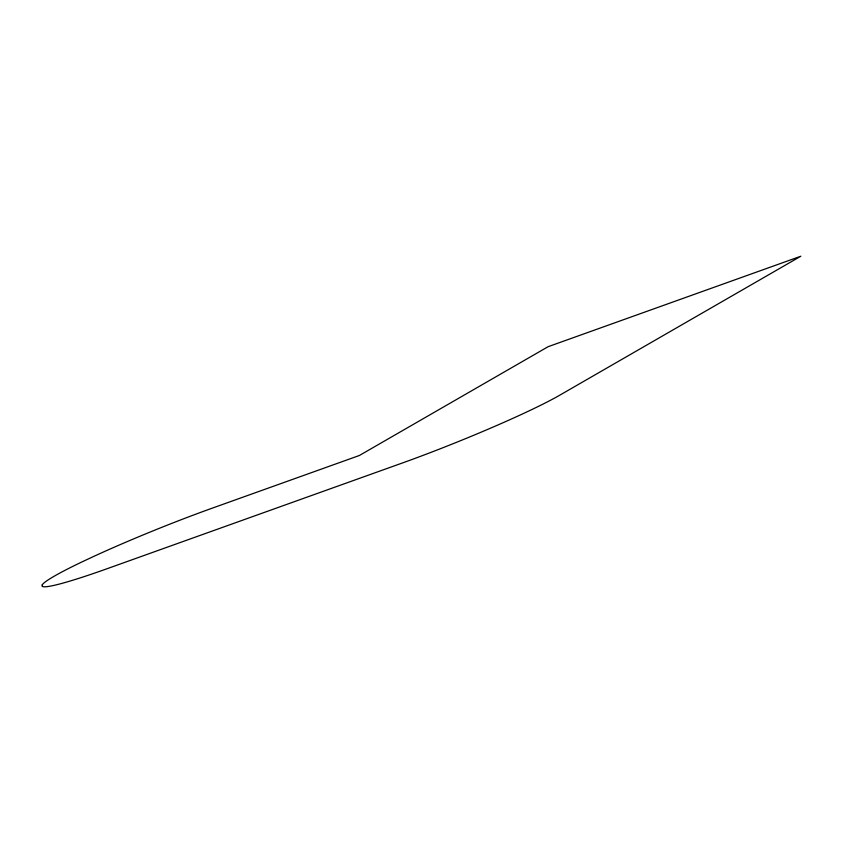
<?xml version="1.0" encoding="UTF-8"?>
<svg xmlns="http://www.w3.org/2000/svg" width="843" height="843" viewBox="0 0 843 843"><rect width="100%" height="100%" fill="white"/><g stroke="black" fill="none" stroke-linecap="round" stroke-linejoin="round"><path stroke-width="1.26" d="M42.203 584.873L42.15 586.233A126.808 9.505 -22 0 0 107.135 568.698L401.985 463.134A126.808 9.505 -22 0 0 559.71 395.219L800.85 256.219L548.119 346.694L359.403 455.483L211.983 508.255A126.808 9.505 -22 0 0 94.574 556.022L82.329 561.744A126.808 9.505 -22 0 0 42.203 584.873"/></g></svg>
